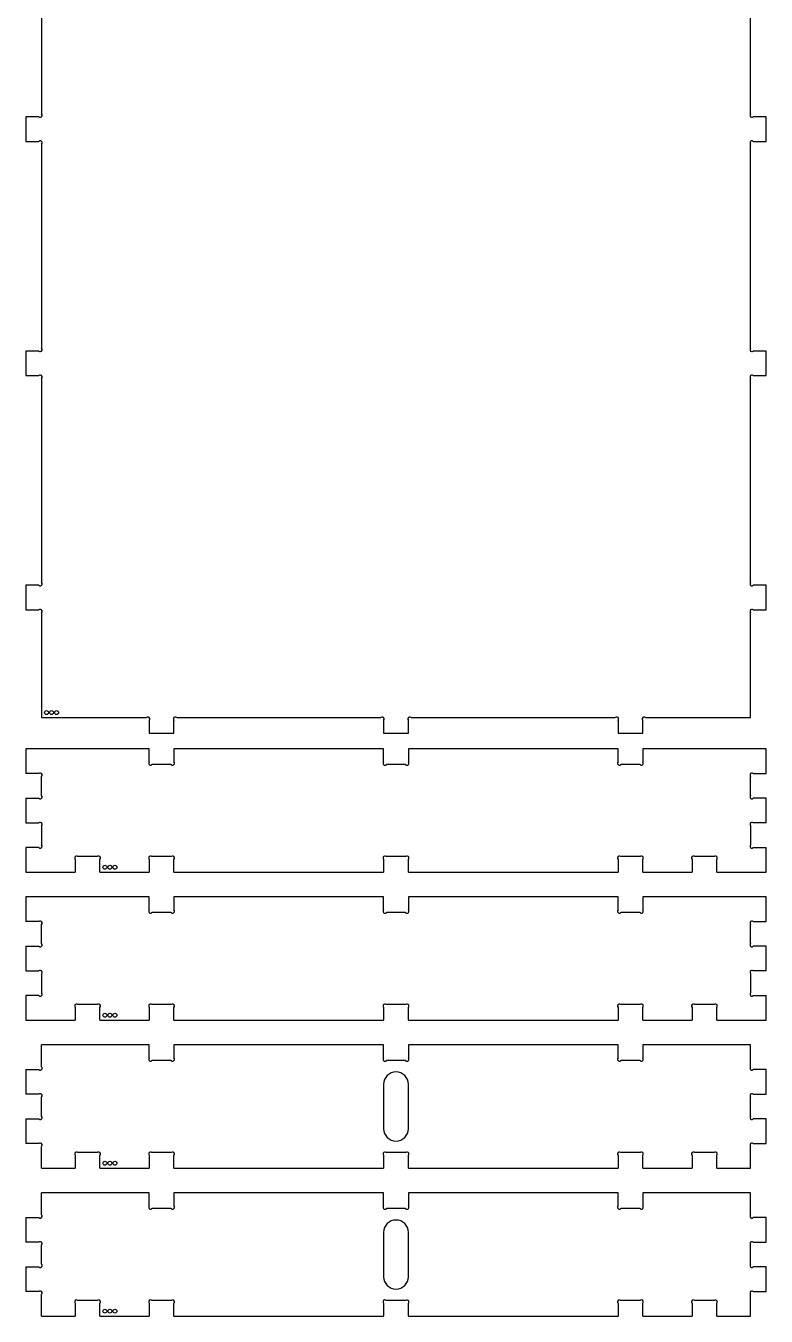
# Model space of a CAD drawing. Header units: inches. Extents: x 0.8 to 21.9, y 1.2 to 47.7.
# Drawn here: x 0.8 to 12.61, y 1.23 to 21.83 of the extents above; entities that cross this region are included whole.
import ezdxf

# ---------------------------------------------------------------- set-up
doc = ezdxf.new("R2010")
doc.units = ezdxf.units.IN
doc.header["$MEASUREMENT"] = 0
doc.layers.add('FORMAT', color=7, linetype='Continuous')

msp = doc.modelspace()

# ---------------------------------------------------------------- linework, layer by layer
at = {"color": 7, "linetype": 'Continuous', "lineweight": 25}
for p, q in [((0.796, 7.926), (0.796, 7.532)), ((2.764, 7.926), (0.796, 7.926)), ((2.764, 7.72), (2.764, 7.926)), ((6.504, 7.926), (3.158, 7.926)), ((3.158, 7.926), (3.158, 7.72)), ((6.504, 7.72), (6.504, 7.926)), ((10.244, 7.926), (6.898, 7.926)), ((6.898, 7.926), (6.898, 7.72)), ((10.244, 7.72), (10.244, 7.926)), ((12.607, 7.926), (10.638, 7.926)), ((10.638, 7.926), (10.638, 7.72)), ((12.607, 7.532), (12.607, 7.926)), ((3.114, 7.676), (2.808, 7.676)), ((6.854, 7.676), (6.548, 7.676)), ((10.594, 7.676), (10.289, 7.676)), ((1.001, 7.532), (0.796, 7.532)), ((1.046, 7.182), (1.046, 7.488)), ((12.357, 7.182), (12.357, 7.488)), ((12.401, 7.532), (12.607, 7.532)), ((0.796, 7.138), (0.796, 6.745)), ((0.796, 7.138), (1.001, 7.138)), ((12.607, 7.138), (12.401, 7.138)), ((12.607, 6.745), (12.607, 7.138)), ((0.796, 6.745), (1.001, 6.745)), ((1.046, 6.7), (1.046, 6.395)), ((12.357, 6.7), (12.357, 6.395)), ((12.607, 6.745), (12.401, 6.745)), ((0.796, 6.351), (0.796, 5.957)), ((1.001, 6.351), (0.796, 6.351)), ((1.932, 6.207), (1.627, 6.207)), ((3.114, 6.207), (2.808, 6.207)), ((6.854, 6.207), (6.548, 6.207)), ((10.594, 6.207), (10.289, 6.207)), ((11.775, 6.207), (11.47, 6.207)), ((12.401, 6.351), (12.607, 6.351)), ((12.607, 5.957), (12.607, 6.351)), ((1.583, 6.163), (1.583, 5.957)), ((1.977, 5.957), (1.977, 6.163)), ((2.764, 6.163), (2.764, 5.957)), ((3.158, 5.957), (3.158, 6.163)), ((6.504, 6.163), (6.504, 5.957)), ((6.898, 5.957), (6.898, 6.163)), ((10.244, 6.163), (10.244, 5.957)), ((10.638, 5.957), (10.638, 6.163)), ((11.425, 6.163), (11.425, 5.957)), ((11.819, 5.957), (11.819, 6.163)), ((0.796, 5.957), (1.583, 5.957)), ((1.977, 5.957), (2.764, 5.957)), ((3.158, 5.957), (6.504, 5.957)), ((6.898, 5.957), (10.244, 5.957)), ((10.638, 5.957), (11.425, 5.957)), ((11.819, 5.957), (12.607, 5.957)), ((1.046, 2.852), (1.046, 3.201)), ((2.764, 3.201), (1.046, 3.201)), ((2.764, 2.995), (2.764, 3.201)), ((3.158, 3.201), (3.158, 2.995)), ((6.504, 3.201), (3.158, 3.201)), ((6.504, 2.995), (6.504, 3.201)), ((10.244, 3.201), (6.898, 3.201)), ((6.898, 3.201), (6.898, 2.995)), ((10.244, 2.995), (10.244, 3.201)), ((10.638, 3.201), (10.638, 2.995)), ((12.357, 3.201), (10.638, 3.201)), ((12.357, 2.852), (12.357, 3.201)), ((3.114, 2.951), (2.808, 2.951)), ((6.854, 2.951), (6.548, 2.951)), ((10.594, 2.951), (10.289, 2.951)), ((0.796, 2.808), (0.796, 2.414)), ((0.796, 2.808), (1.001, 2.808)), ((12.607, 2.808), (12.401, 2.808)), ((12.607, 2.414), (12.607, 2.808)), ((6.504, 2.571), (6.504, 1.863)), ((6.898, 1.863), (6.898, 2.571)), ((1.001, 2.414), (0.796, 2.414)), ((1.046, 2.064), (1.046, 2.37)), ((12.357, 2.064), (12.357, 2.37)), ((12.401, 2.414), (12.607, 2.414)), ((0.796, 2.02), (0.796, 1.626)), ((0.796, 2.02), (1.001, 2.02)), ((12.607, 2.02), (12.401, 2.02)), ((12.607, 1.626), (12.607, 2.02)), ((1.001, 1.626), (0.796, 1.626)), ((1.046, 1.233), (1.046, 1.582)), ((1.932, 1.483), (1.627, 1.483)), ((3.114, 1.483), (2.808, 1.483)), ((6.854, 1.483), (6.548, 1.483)), ((10.594, 1.483), (10.289, 1.483)), ((11.775, 1.483), (11.47, 1.483)), ((12.357, 1.233), (12.357, 1.582)), ((12.401, 1.626), (12.607, 1.626)), ((1.583, 1.439), (1.583, 1.233)), ((1.977, 1.233), (1.977, 1.439)), ((2.764, 1.439), (2.764, 1.233)), ((3.158, 1.233), (3.158, 1.439)), ((6.504, 1.439), (6.504, 1.233)), ((6.898, 1.233), (6.898, 1.439)), ((10.244, 1.439), (10.244, 1.233)), ((10.638, 1.233), (10.638, 1.439)), ((11.425, 1.439), (11.425, 1.233)), ((11.819, 1.233), (11.819, 1.439)), ((1.046, 1.233), (1.583, 1.233)), ((1.977, 1.233), (2.764, 1.233)), ((3.158, 1.233), (6.504, 1.233)), ((6.898, 1.233), (10.244, 1.233)), ((10.638, 1.233), (11.425, 1.233)), ((11.819, 1.233), (12.357, 1.233))]:
    msp.add_line(p, q, dxfattribs=at)
for centre, radius in [((2.057, 6.037), 0.0312), ((2.137, 6.037), 0.0312), ((2.217, 6.037), 0.0312), ((2.057, 1.313), 0.0313), ((2.137, 1.313), 0.0313), ((2.217, 1.313), 0.0313)]:
    msp.add_circle(centre, radius, dxfattribs=at)
for centre, radius, start, end in [((2.786, 7.698), 0.0313, 134.7488, 315.2512), ((3.136, 7.698), 0.0313, 224.7488, 45.2512), ((6.526, 7.698), 0.0313, 134.7488, 315.2512), ((6.876, 7.698), 0.0313, 224.7488, 45.2512), ((10.266, 7.698), 0.0313, 134.7488, 315.2512), ((10.616, 7.698), 0.0313, 224.7488, 45.2512), ((1.024, 7.51), 0.0313, 314.7488, 135.2512), ((12.379, 7.51), 0.0313, 44.7488, 225.2512), ((1.024, 7.16), 0.0313, 224.7488, 45.2512), ((12.379, 7.16), 0.0313, 134.7488, 315.2512), ((1.024, 6.723), 0.0313, 314.7488, 135.2512), ((12.379, 6.723), 0.0313, 44.7488, 225.2512), ((1.024, 6.373), 0.0313, 224.7488, 45.2512), ((12.379, 6.373), 0.0313, 134.7488, 315.2512), ((1.605, 6.185), 0.0313, 44.7488, 225.2512), ((1.955, 6.185), 0.0313, 314.7488, 135.2512), ((2.786, 6.185), 0.0313, 44.7488, 225.2512), ((3.136, 6.185), 0.0313, 314.7488, 135.2512), ((6.526, 6.185), 0.0313, 44.7488, 225.2512), ((6.876, 6.185), 0.0313, 314.7488, 135.2512), ((10.266, 6.185), 0.0313, 44.7488, 225.2512), ((10.616, 6.185), 0.0313, 314.7488, 135.2512), ((11.447, 6.185), 0.0313, 44.7488, 225.2512), ((11.797, 6.185), 0.0313, 314.7488, 135.2512), ((2.786, 2.973), 0.0313, 134.7488, 315.2512), ((3.136, 2.973), 0.0312, 224.7488, 45.2512), ((6.526, 2.973), 0.0313, 134.7488, 315.2512), ((6.876, 2.973), 0.0313, 224.7488, 45.2512), ((10.266, 2.973), 0.0313, 134.7488, 315.2512), ((10.616, 2.973), 0.0313, 224.7488, 45.2512), ((1.024, 2.83), 0.0313, 224.7488, 45.2512), ((6.701, 2.571), 0.197, 0, 180), ((12.379, 2.83), 0.0313, 134.7488, 315.2512), ((1.024, 2.392), 0.0313, 314.7488, 135.2512), ((12.379, 2.392), 0.0313, 44.7488, 225.2512), ((1.024, 2.042), 0.0313, 224.7488, 45.2512), ((12.379, 2.042), 0.0313, 134.7488, 315.2512), ((6.701, 1.863), 0.197, 180, 0), ((1.024, 1.604), 0.0313, 314.7488, 135.2512), ((1.605, 1.461), 0.0313, 44.7488, 225.2512), ((1.955, 1.461), 0.0313, 314.7488, 135.2512), ((2.786, 1.461), 0.0313, 44.7488, 225.2512), ((3.136, 1.461), 0.0313, 314.7488, 135.2512), ((6.526, 1.461), 0.0313, 44.7488, 225.2512), ((6.876, 1.461), 0.0312, 314.7488, 135.2512), ((10.266, 1.461), 0.0313, 44.7488, 225.2512), ((10.616, 1.461), 0.0313, 314.7488, 135.2512), ((11.447, 1.461), 0.0313, 44.7488, 225.2512), ((11.797, 1.461), 0.0312, 314.7488, 135.2512), ((12.379, 1.604), 0.0313, 44.7488, 225.2512)]:
    msp.add_arc(centre, radius, start, end, dxfattribs=at)
at = {"layer": 'FORMAT', "linetype": 'Continuous', "lineweight": 25}
for p, q in [((1.046, 22.099), (1.046, 20.425)), ((12.357, 20.425), (12.357, 22.099)), ((0.796, 20.38), (0.796, 19.987)), ((1.001, 20.38), (0.796, 20.38)), ((12.607, 20.38), (12.401, 20.38)), ((12.607, 19.987), (12.607, 20.38)), ((0.796, 19.987), (1.001, 19.987)), ((12.401, 19.987), (12.607, 19.987)), ((1.046, 19.942), (1.046, 16.684)), ((12.357, 16.684), (12.357, 19.942)), ((0.796, 16.64), (0.796, 16.247)), ((1.001, 16.64), (0.796, 16.64)), ((12.607, 16.64), (12.401, 16.64)), ((12.607, 16.247), (12.607, 16.64)), ((0.796, 16.247), (1.001, 16.247)), ((1.046, 16.202), (1.046, 12.944)), ((12.357, 12.944), (12.357, 16.202)), ((12.401, 16.247), (12.607, 16.247)), ((0.796, 12.9), (0.796, 12.506)), ((1.001, 12.9), (0.796, 12.9)), ((12.607, 12.9), (12.401, 12.9)), ((12.607, 12.506), (12.607, 12.9)), ((0.796, 12.506), (1.001, 12.506)), ((1.046, 12.462), (1.046, 10.788)), ((12.357, 10.788), (12.357, 12.462)), ((12.401, 12.506), (12.607, 12.506)), ((1.046, 10.788), (2.72, 10.788)), ((2.764, 10.744), (2.764, 10.538)), ((3.158, 10.538), (3.158, 10.744)), ((3.202, 10.788), (6.46, 10.788)), ((6.504, 10.744), (6.504, 10.538)), ((6.898, 10.538), (6.898, 10.744)), ((6.942, 10.788), (10.2, 10.788)), ((10.244, 10.744), (10.244, 10.538)), ((10.638, 10.538), (10.638, 10.744)), ((10.682, 10.788), (12.357, 10.788)), ((2.764, 10.538), (3.158, 10.538)), ((6.504, 10.538), (6.898, 10.538)), ((10.244, 10.538), (10.638, 10.538)), ((0.796, 10.288), (0.796, 9.894)), ((2.764, 10.288), (0.796, 10.288)), ((2.764, 10.082), (2.764, 10.288)), ((3.158, 10.288), (3.158, 10.082)), ((6.504, 10.288), (3.158, 10.288)), ((6.504, 10.082), (6.504, 10.288)), ((6.898, 10.288), (6.898, 10.082)), ((10.244, 10.288), (6.898, 10.288)), ((10.244, 10.082), (10.244, 10.288)), ((10.638, 10.288), (10.638, 10.082)), ((12.607, 10.288), (10.638, 10.288)), ((12.607, 9.894), (12.607, 10.288)), ((1.001, 9.894), (0.796, 9.894)), ((3.114, 10.038), (2.808, 10.038)), ((6.854, 10.038), (6.548, 10.038)), ((10.594, 10.038), (10.289, 10.038)), ((12.401, 9.894), (12.607, 9.894)), ((1.046, 9.545), (1.046, 9.85)), ((12.357, 9.545), (12.357, 9.85)), ((0.796, 9.5), (0.796, 9.107)), ((0.796, 9.5), (1.001, 9.5)), ((12.607, 9.5), (12.401, 9.5)), ((12.607, 9.107), (12.607, 9.5)), ((0.796, 9.107), (1.001, 9.107)), ((12.607, 9.107), (12.401, 9.107)), ((1.046, 9.063), (1.046, 8.757)), ((12.357, 9.063), (12.357, 8.757)), ((0.796, 8.713), (0.796, 8.319)), ((1.001, 8.713), (0.796, 8.713)), ((12.401, 8.713), (12.607, 8.713)), ((12.607, 8.319), (12.607, 8.713)), ((1.583, 8.525), (1.583, 8.319)), ((1.932, 8.569), (1.627, 8.569)), ((1.977, 8.319), (1.977, 8.525)), ((2.764, 8.525), (2.764, 8.319)), ((3.114, 8.569), (2.808, 8.569)), ((3.158, 8.319), (3.158, 8.525)), ((6.504, 8.525), (6.504, 8.319)), ((6.854, 8.569), (6.548, 8.569)), ((6.898, 8.319), (6.898, 8.525)), ((10.244, 8.525), (10.244, 8.319)), ((10.594, 8.569), (10.289, 8.569)), ((10.638, 8.319), (10.638, 8.525)), ((11.425, 8.525), (11.425, 8.319)), ((11.775, 8.569), (11.47, 8.569)), ((11.819, 8.319), (11.819, 8.525)), ((0.796, 8.319), (1.583, 8.319)), ((1.977, 8.319), (2.764, 8.319)), ((3.158, 8.319), (6.504, 8.319)), ((6.898, 8.319), (10.244, 8.319)), ((10.638, 8.319), (11.425, 8.319)), ((11.819, 8.319), (12.607, 8.319)), ((2.764, 5.563), (1.046, 5.563)), ((1.046, 5.214), (1.046, 5.563)), ((2.764, 5.358), (2.764, 5.563)), ((6.504, 5.563), (3.158, 5.563)), ((3.158, 5.563), (3.158, 5.358)), ((6.504, 5.358), (6.504, 5.563)), ((10.244, 5.563), (6.898, 5.563)), ((6.898, 5.563), (6.898, 5.358)), ((10.244, 5.358), (10.244, 5.563)), ((12.357, 5.563), (10.638, 5.563)), ((10.638, 5.563), (10.638, 5.358)), ((12.357, 5.214), (12.357, 5.563)), ((0.796, 5.17), (0.796, 4.776)), ((0.796, 5.17), (1.001, 5.17)), ((3.114, 5.313), (2.808, 5.313)), ((6.854, 5.313), (6.548, 5.313)), ((10.594, 5.313), (10.289, 5.313)), ((12.607, 5.17), (12.401, 5.17)), ((12.607, 4.776), (12.607, 5.17)), ((1.001, 4.776), (0.796, 4.776)), ((6.504, 4.934), (6.504, 4.225)), ((6.898, 4.225), (6.898, 4.934)), ((12.401, 4.776), (12.607, 4.776)), ((1.046, 4.427), (1.046, 4.732)), ((12.357, 4.427), (12.357, 4.732)), ((0.796, 4.382), (0.796, 3.989)), ((0.796, 4.382), (1.001, 4.382)), ((12.607, 4.382), (12.401, 4.382)), ((12.607, 3.989), (12.607, 4.382)), ((1.001, 3.989), (0.796, 3.989)), ((1.046, 3.595), (1.046, 3.944)), ((12.357, 3.595), (12.357, 3.944)), ((12.401, 3.989), (12.607, 3.989)), ((1.583, 3.801), (1.583, 3.595)), ((1.932, 3.845), (1.627, 3.845)), ((1.977, 3.595), (1.977, 3.801)), ((2.764, 3.801), (2.764, 3.595)), ((3.114, 3.845), (2.808, 3.845)), ((3.158, 3.595), (3.158, 3.801)), ((6.504, 3.801), (6.504, 3.595)), ((6.854, 3.845), (6.548, 3.845)), ((6.898, 3.595), (6.898, 3.801)), ((10.244, 3.801), (10.244, 3.595)), ((10.594, 3.845), (10.289, 3.845)), ((10.638, 3.595), (10.638, 3.801)), ((11.425, 3.801), (11.425, 3.595)), ((11.775, 3.845), (11.47, 3.845)), ((11.819, 3.595), (11.819, 3.801)), ((1.046, 3.595), (1.583, 3.595)), ((1.977, 3.595), (2.764, 3.595)), ((3.158, 3.595), (6.504, 3.595)), ((6.898, 3.595), (10.244, 3.595)), ((10.638, 3.595), (11.425, 3.595)), ((11.819, 3.595), (12.357, 3.595))]:
    msp.add_line(p, q, dxfattribs=at)
for centre, radius in [((1.126, 10.868), 0.0312), ((1.206, 10.868), 0.0312), ((1.286, 10.868), 0.0313), ((2.057, 8.399), 0.0313), ((2.137, 8.399), 0.0313), ((2.217, 8.399), 0.0313), ((2.057, 3.675), 0.0313), ((2.137, 3.675), 0.0313), ((2.217, 3.675), 0.0313)]:
    msp.add_circle(centre, radius, dxfattribs=at)
for centre, radius, start, end in [((1.024, 20.402), 0.0313, 224.7488, 45.2512), ((12.379, 20.402), 0.0313, 134.7488, 315.2512), ((1.024, 19.965), 0.0313, 314.7488, 135.2512), ((12.379, 19.965), 0.0313, 44.7488, 225.2512), ((1.024, 16.662), 0.0312, 224.7488, 45.2512), ((12.379, 16.662), 0.0313, 134.7488, 315.2512), ((1.024, 16.225), 0.0313, 314.7488, 135.2512), ((12.379, 16.225), 0.0313, 44.7488, 225.2512), ((1.024, 12.922), 0.0313, 224.7488, 45.2512), ((12.379, 12.922), 0.0313, 134.7488, 315.2512), ((1.024, 12.484), 0.0313, 314.7488, 135.2512), ((12.379, 12.484), 0.0313, 44.7488, 225.2512), ((2.742, 10.766), 0.0313, 314.7488, 135.2512), ((3.18, 10.766), 0.0313, 44.7488, 225.2512), ((6.482, 10.766), 0.0313, 314.7488, 135.2512), ((6.92, 10.766), 0.0312, 44.7488, 225.2512), ((10.222, 10.766), 0.0312, 314.7488, 135.2512), ((10.66, 10.766), 0.0312, 44.7488, 225.2512), ((1.024, 9.872), 0.0313, 314.7488, 135.2512), ((2.786, 10.06), 0.0313, 134.7488, 315.2512), ((3.136, 10.06), 0.0312, 224.7488, 45.2512), ((6.526, 10.06), 0.0313, 134.7488, 315.2512), ((6.876, 10.06), 0.0312, 224.7488, 45.2512), ((10.266, 10.06), 0.0313, 134.7488, 315.2512), ((10.616, 10.06), 0.0313, 224.7488, 45.2512), ((12.379, 9.872), 0.0313, 44.7488, 225.2512), ((1.024, 9.522), 0.0313, 224.7488, 45.2512), ((12.379, 9.522), 0.0313, 134.7488, 315.2512), ((1.024, 9.085), 0.0313, 314.7488, 135.2512), ((12.379, 9.085), 0.0313, 44.7488, 225.2512), ((1.024, 8.735), 0.0313, 224.7488, 45.2512), ((12.379, 8.735), 0.0313, 134.7488, 315.2512), ((1.605, 8.547), 0.0313, 44.7488, 225.2512), ((1.955, 8.547), 0.0313, 314.7488, 135.2512), ((2.786, 8.547), 0.0313, 44.7488, 225.2512), ((3.136, 8.547), 0.0313, 314.7488, 135.2512), ((6.526, 8.547), 0.0313, 44.7488, 225.2512), ((6.876, 8.547), 0.0313, 314.7488, 135.2512), ((10.266, 8.547), 0.0313, 44.7488, 225.2512), ((10.616, 8.547), 0.0313, 314.7488, 135.2512), ((11.447, 8.547), 0.0312, 44.7488, 225.2512), ((11.797, 8.547), 0.0313, 314.7488, 135.2512), ((2.786, 5.335), 0.0313, 134.7488, 315.2512), ((3.136, 5.335), 0.0312, 224.7488, 45.2512), ((6.526, 5.335), 0.0313, 134.7488, 315.2512), ((6.876, 5.335), 0.0312, 224.7488, 45.2512), ((10.266, 5.335), 0.0313, 134.7488, 315.2512), ((10.616, 5.335), 0.0313, 224.7488, 45.2512), ((1.024, 5.192), 0.0313, 224.7488, 45.2512), ((12.379, 5.192), 0.0313, 134.7488, 315.2512), ((6.701, 4.934), 0.197, 0, 180), ((1.024, 4.754), 0.0312, 314.7488, 135.2512), ((12.379, 4.754), 0.0312, 44.7488, 225.2512), ((1.024, 4.404), 0.0313, 224.7488, 45.2512), ((12.379, 4.404), 0.0313, 134.7488, 315.2512), ((6.701, 4.225), 0.197, 180, 0), ((1.024, 3.967), 0.0313, 314.7488, 135.2512), ((12.379, 3.967), 0.0313, 44.7488, 225.2512), ((1.605, 3.823), 0.0312, 44.7488, 225.2512), ((1.955, 3.823), 0.0313, 314.7488, 135.2512), ((2.786, 3.823), 0.0312, 44.7488, 225.2512), ((3.136, 3.823), 0.0313, 314.7488, 135.2512), ((6.526, 3.823), 0.0312, 44.7488, 225.2512), ((6.876, 3.823), 0.0313, 314.7488, 135.2512), ((10.266, 3.823), 0.0312, 44.7488, 225.2512), ((10.616, 3.823), 0.0313, 314.7488, 135.2512), ((11.447, 3.823), 0.0312, 44.7488, 225.2512), ((11.797, 3.823), 0.0313, 314.7488, 135.2512)]:
    msp.add_arc(centre, radius, start, end, dxfattribs=at)

doc.saveas('drawing.dxf')
